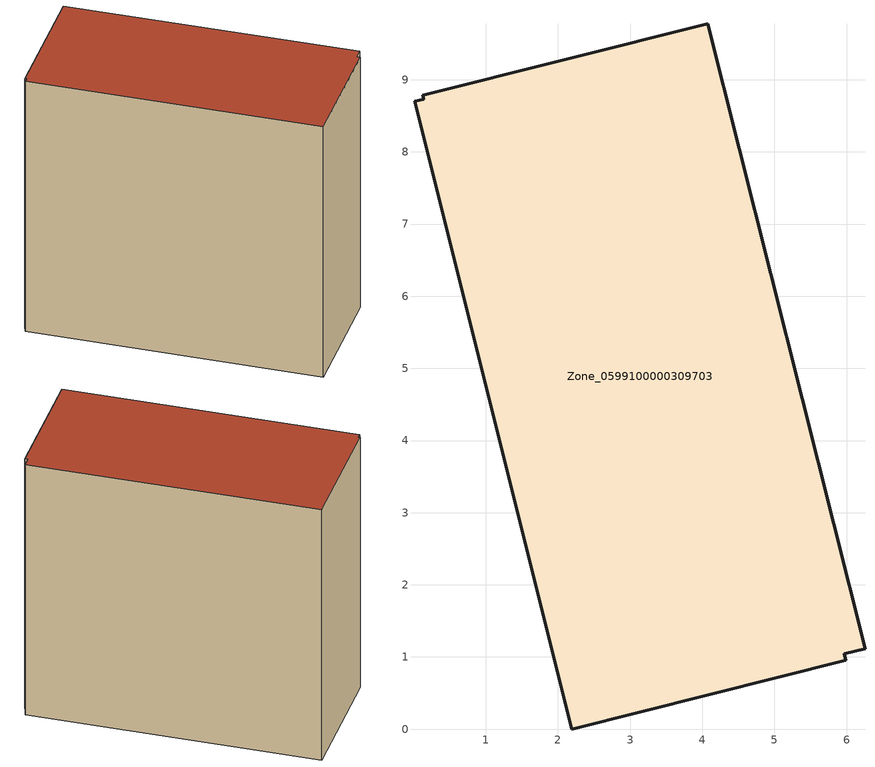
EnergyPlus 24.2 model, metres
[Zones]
Zone_0599100000309703
 floor ground (C_G): 0.14,8.73 0.13,8.78 4.08,9.77 6.26,1.12 5.97,1.04 5.99,0.95 2.19,0 0.01,8.7 z0
 wall outside (C_F): 5.97,1.04 6.26,1.12 4.08,9.77 0.13,8.78 0.14,8.73 0.01,8.7 2.19,0 5.99,0.95 5.97,1.04 z0:8.59
 roof outside (C_R): 0.14,8.73 0.01,8.7 2.19,0 5.99,0.95 5.97,1.04 6.26,1.12 4.08,9.77 0.13,8.78 z8.59
[BUILDING]
Pand.0599100000309703: North Axis=0; Terrain=City; Loads Convergence Tolerance Value=0.04; Temperature Convergence Tolerance Value=0.4; Solar Distribution=FullExterior; Maximum Number of Warmup Days=25; Minimum Number of Warmup Days=1
[Site:Location]
Rotterdam.The.Hague.AP_ZH_NLD Design_Conditions: Latitude=51.96; Longitude=4.45; Time Zone=1; Elevation=-4.5
[SITE:GROUNDTEMPERATURE:BUILDINGSURFACE]
18, 18, 18, 18, 18, 18, 18, 18, 18, 18, 18, 18
[MATERIAL] Thermal Absorptance=0.9; Solar Absorptance=0.7; Visible Absorptance=0.7
Name | Roughness | Thickness | Conductivity | Density | Specific Heat
G.TI.1992-2005 | MediumSmooth | 0.15 | 0.06 | 540 | 1210
F.TI.1992-2005 | Rough | 0.3 | 0.12 | 1920 | 840
R.TI.1992-2005 | MediumRough | 0.2 | 0.08 | 1500 | 1000
[CONSTRUCTION]
C_G: G.TI.1992-2005
C_F: F.TI.1992-2005
C_R: R.TI.1992-2005
[ZONE]
Zone_0599100000309703: Type=1; Multiplier=1; Ceiling Height=Autocalculate; Volume=Autocalculate; Floor Area=autocalculate; Part of Total Floor Area=Yes
[ZONEINFILTRATION:DESIGNFLOWRATE]
Infil_Zone_0599100000309703: Zone or ZoneList or Space or SpaceList=Zone_0599100000309703; Schedule=AlwaysOn; Design Flow Rate Calculation Method=Flow/Area; Flow Rate per Floor Area=0.0015; Constant Term Coefficient=1; Temperature Term Coefficient=0; Velocity Term Coefficient=0; Velocity Squared Term Coefficient=0
[HVACTEMPLATE:ZONE:IDEALLOADSAIRSYSTEM]
Zone_0599100000309703: Maximum Heating Supply Air Temperature=50; Minimum Cooling Supply Air Temperature=13; Maximum Heating Supply Air Humidity Ratio=0.0156; Minimum Cooling Supply Air Humidity Ratio=0.0077; Heating Limit=NoLimit; Cooling Limit=NoLimit; Dehumidification Control Type=ConstantSensibleHeatRatio; Cooling Sensible Heat Ratio=0.7; Dehumidification Setpoint=60; Humidification Control Type=None; Humidification Setpoint=30; Outdoor Air Method=None; Outdoor Air Flow Rate per Person=0.00944; Outdoor Air Flow Rate per Zone Floor Area=0; Outdoor Air Flow Rate per Zone=0; Demand Controlled Ventilation Type=None; Outdoor Air Economizer Type=NoEconomizer; Heat Recovery Type=None; Sensible Heat Recovery Effectiveness=0.7; Latent Heat Recovery Effectiveness=0.65
[ZONECONTROL:THERMOSTAT]
ThermostatControl_Zone_0599100000309703: Zone or ZoneList=Zone_0599100000309703; Control Type Schedule=DualSetpointControlType; Control 1=Thermostat_Zone_0599100000309703; Temperature Difference Between Cutout And Setpoint=0
[THERMOSTATSETPOINT:DUALSETPOINT]
Thermostat_Zone_0599100000309703: Heating Setpoint Temperature Schedule=HeatingSetpoint_Zone_0599100000309703; Cooling Setpoint Temperature Schedule=CoolingSetpoint_Zone_0599100000309703
[SCHEDULE:COMPACT]
HeatingSetpoint_Zone_0599100000309703: Through: 12/31, For: AllDays, Until: 24:00, 21
CoolingSetpoint_Zone_0599100000309703: Through: 12/31, For: AllDays, Until: 24:00, 24
DualSetpointControlType: Through: 12/31, For: AllDays, Until: 24:00, 4
AlwaysOn: Through: 12/31, For: AllDays, Until: 24:00, 1
